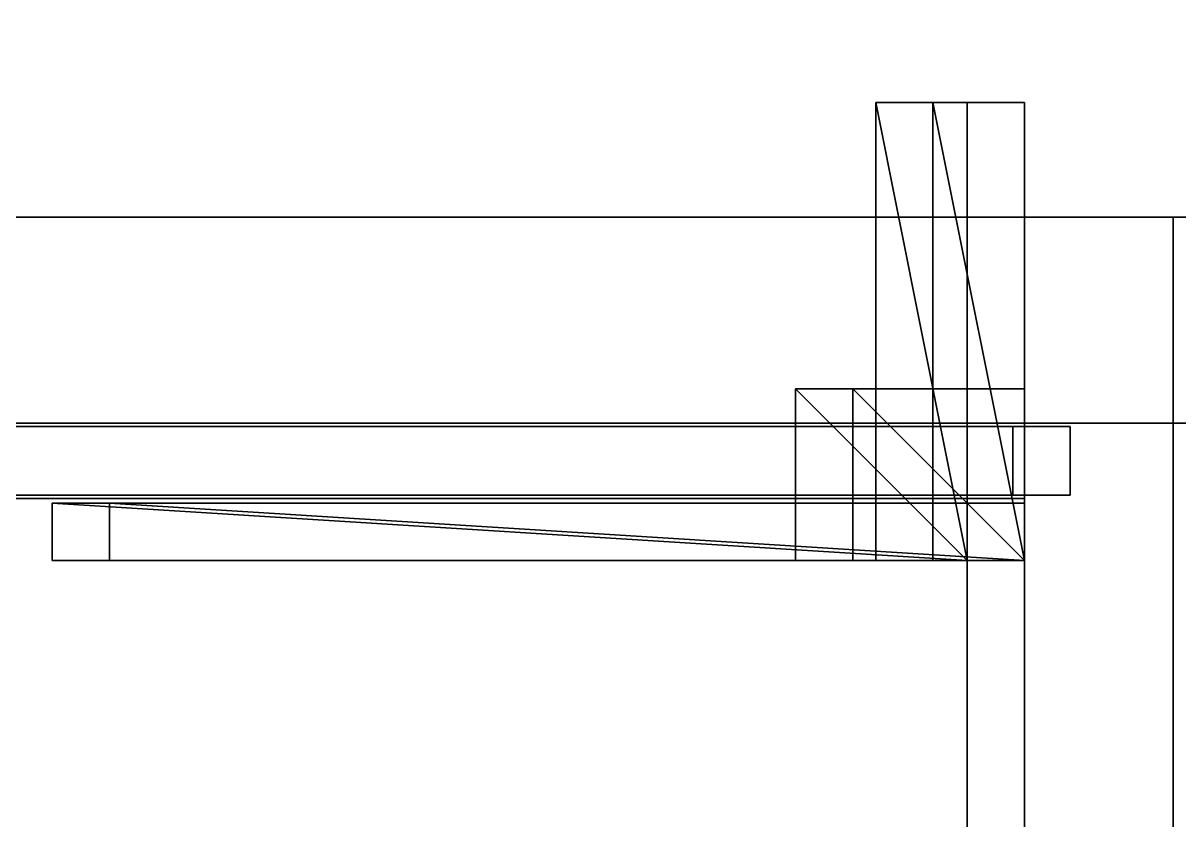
# Model space of a CAD drawing. Extents: x 0 to 5507, y -6518 to 0.
# Drawn here: x 4618.4 to 4719.5, y -1570.7 to -1501.1 of the extents above; entities that cross this region are included whole.
import ezdxf

# ---------------------------------------------------------------- set-up
doc = ezdxf.new("R2010")
doc.units = 0
for name, color, linetype in [('LAYER0', 7, 'CONTINUOUS'), ('LAYER363', 7, 'CONTINUOUS'), ('LAYER364', 7, 'CONTINUOUS'), ('LAYER366', 7, 'CONTINUOUS'), ('LAYER375', 2, 'CONTINUOUS'), ('LAYER376', 7, 'CONTINUOUS'), ('LAYER377', 253, 'CONTINUOUS'), ('LAYER378', 253, 'CONTINUOUS'), ('LAYER379', 253, 'CONTINUOUS'), ('LAYER380', 253, 'CONTINUOUS'), ('LAYER381', 253, 'CONTINUOUS'), ('LAYER382', 253, 'CONTINUOUS'), ('LAYER383', 7, 'CONTINUOUS'), ('LAYER423', 7, 'CONTINUOUS'), ('LAYER424', 7, 'CONTINUOUS'), ('LAYER453', 7, 'CONTINUOUS'), ('LAYER455', 7, 'CONTINUOUS'), ('LAYER464', 2, 'CONTINUOUS'), ('LAYER465', 7, 'CONTINUOUS'), ('LAYER466', 253, 'CONTINUOUS'), ('LAYER467', 253, 'CONTINUOUS'), ('LAYER468', 253, 'CONTINUOUS'), ('LAYER469', 253, 'CONTINUOUS'), ('LAYER470', 253, 'CONTINUOUS'), ('LAYER471', 253, 'CONTINUOUS'), ('LAYER472', 7, 'CONTINUOUS'), ('LAYER473', 7, 'CONTINUOUS'), ('LAYER484', 7, 'CONTINUOUS'), ('LAYER485', 7, 'CONTINUOUS'), ('LAYER518', 9, 'CONTINUOUS'), ('LAYER519', 9, 'CONTINUOUS'), ('LAYER520', 9, 'CONTINUOUS'), ('LAYER535', 7, 'CONTINUOUS')]:
    doc.layers.add(name, color=color, linetype=linetype)

msp = doc.modelspace()

# ---------------------------------------------------------------- linework, layer by layer
at = {"layer": 'LAYER0', "invisible_edges": 1}
for points in [[(5507, 0), (0, -6518), (0, 0), (5507, 0)], [(5507, -6518, 5), (0, 0, 5), (0, -6518, 5), (5507, -6518, 5)], [(0, 0, 5), (5507, -6518, 5), (5507, 0, 5), (0, 0, 5)], [(0, -6518), (5507, 0), (5507, -6518), (0, -6518)]]:
    msp.add_3dface(points, dxfattribs=at)
at = {"layer": 'LAYER363'}
for points, invisible_edges in [([(5507, -1368, 5), (3202, -1518, 5), (3202, -1368, 5), (5507, -1368, 5)], 1), ([(3202, -1518, 5), (5507, -1368, 5), (5357, -1518, 5), (3202, -1518, 5)], 3), ([(5357, -1518, 2340), (3202, -1368, 2340), (3202, -1518, 2340), (5357, -1518, 2340)], 1), ([(3202, -1368, 2340), (5357, -1518, 2340), (5507, -1368, 2340), (3202, -1368, 2340)], 3), ([(5357, -1518, 2340), (3202, -1518, 5), (5357, -1518, 5), (5357, -1518, 2340)], 1), ([(3202, -1518, 5), (5357, -1518, 2340), (3202, -1518, 2340), (3202, -1518, 5)], 1)]:
    msp.add_3dface(points, dxfattribs=dict(at, invisible_edges=invisible_edges))
at = {"layer": 'LAYER364', "invisible_edges": 1}
for points in [[(3927, -1542.6, 336.883), (4701, -2044, 336.883), (4701, -1542.6, 336.883), (3927, -1542.6, 336.883)], [(4701, -2044, 336.883), (3927, -1542.6, 336.883), (3927, -2044, 336.883), (4701, -2044, 336.883)], [(4701, -1542.6, 318.883), (3927, -1542.6, 336.883), (4701, -1542.6, 336.883), (4701, -1542.6, 318.883)], [(3927, -1542.6, 336.883), (4701, -1542.6, 318.883), (3927, -1542.6, 318.883), (3927, -1542.6, 336.883)], [(3927, -2044, 318.883), (4701, -1542.6, 318.883), (4701, -2044, 318.883), (3927, -2044, 318.883)], [(4701, -1542.6, 318.883), (3927, -2044, 318.883), (3927, -1542.6, 318.883), (4701, -1542.6, 318.883)], [(4701, -1542.6, 318.883), (4701, -2044, 336.883), (4701, -2044, 318.883), (4701, -1542.6, 318.883)], [(4701, -2044, 336.883), (4701, -1542.6, 318.883), (4701, -1542.6, 336.883), (4701, -2044, 336.883)]]:
    msp.add_3dface(points, dxfattribs=at)
at = {"layer": 'LAYER366', "invisible_edges": 1}
for points in [[(4701, -1518, 115), (4701, -2044, 895), (4701, -1518, 895), (4701, -1518, 115)], [(4701, -2044, 895), (4701, -1518, 115), (4701, -2044, 115), (4701, -2044, 895)], [(4701, -1518, 115), (4719, -2044, 115), (4701, -2044, 115), (4701, -1518, 115)], [(4719, -2044, 115), (4701, -1518, 115), (4719, -1518, 115), (4719, -2044, 115)], [(4719, -1518, 895), (4701, -2044, 895), (4719, -2044, 895), (4719, -1518, 895)], [(4701, -2044, 895), (4719, -1518, 895), (4701, -1518, 895), (4701, -2044, 895)], [(4719, -1518, 895), (4701, -1518, 115), (4701, -1518, 895), (4719, -1518, 895)], [(4701, -1518, 115), (4719, -1518, 895), (4719, -1518, 115), (4701, -1518, 115)], [(4719, -2044, 115), (4719, -1518, 895), (4719, -2044, 895), (4719, -2044, 115)], [(4719, -1518, 895), (4719, -2044, 115), (4719, -1518, 115), (4719, -1518, 895)]]:
    msp.add_3dface(points, dxfattribs=at)
at = {"layer": 'LAYER375'}
for points in [[(4621, -1548, 865.5), (4621, -1543, 842.5), (4621, -1548, 842.5), (4621, -1548, 865.5)], [(4621, -1543, 865.5), (4621, -1543, 842.5), (4621, -1548, 865.5), (4621, -1543, 865.5)], [(4701, -1548, 865.5), (4621, -1543, 865.5), (4621, -1548, 865.5), (4701, -1548, 865.5)], [(4701, -1543, 865.5), (4621, -1543, 865.5), (4701, -1548, 865.5), (4701, -1543, 865.5)], [(4621, -1543, 842.5), (4701, -1548, 842.5), (4621, -1548, 842.5), (4621, -1543, 842.5)], [(4701, -1543, 842.5), (4701, -1548, 842.5), (4621, -1543, 842.5), (4701, -1543, 842.5)], [(4621, -1543, 865.5), (4701, -1543, 842.5), (4621, -1543, 842.5), (4621, -1543, 865.5)], [(4701, -1543, 865.5), (4701, -1543, 842.5), (4621, -1543, 865.5), (4701, -1543, 865.5)], [(4701, -1548, 842.5), (4701, -1543, 865.5), (4701, -1548, 865.5), (4701, -1548, 842.5)], [(4701, -1543, 842.5), (4701, -1543, 865.5), (4701, -1548, 842.5), (4701, -1543, 842.5)], [(4621, -1548, 842.5), (4701, -1548, 865.5), (4621, -1548, 865.5), (4621, -1548, 842.5)], [(4701, -1548, 842.5), (4701, -1548, 865.5), (4621, -1548, 842.5), (4701, -1548, 842.5)]]:
    msp.add_3dface(points, dxfattribs=at)
at = {"layer": 'LAYER376', "invisible_edges": 1}
for points in [[(4701, -1548, 865.5), (4621, -1543, 865.5), (4621, -1548, 865.5), (4701, -1548, 865.5)], [(4621, -1543, 865.5), (4701, -1548, 865.5), (4701, -1543, 865.5), (4621, -1543, 865.5)], [(4621, -1543, 865.5), (4621, -1548, 842.5), (4621, -1548, 865.5), (4621, -1543, 865.5)], [(4621, -1548, 842.5), (4621, -1543, 865.5), (4621, -1543, 842.5), (4621, -1548, 842.5)], [(4701, -1543, 842.5), (4621, -1548, 842.5), (4621, -1543, 842.5), (4701, -1543, 842.5)], [(4621, -1548, 842.5), (4701, -1543, 842.5), (4701, -1548, 842.5), (4621, -1548, 842.5)], [(4621, -1543, 865.5), (4701, -1543, 842.5), (4621, -1543, 842.5), (4621, -1543, 865.5)], [(4701, -1543, 842.5), (4621, -1543, 865.5), (4701, -1543, 865.5), (4701, -1543, 842.5)], [(4701, -1543, 842.5), (4701, -1548, 865.5), (4701, -1548, 842.5), (4701, -1543, 842.5)], [(4701, -1548, 865.5), (4701, -1543, 842.5), (4701, -1543, 865.5), (4701, -1548, 865.5)], [(4701, -1548, 865.5), (4621, -1548, 842.5), (4701, -1548, 842.5), (4701, -1548, 865.5)], [(4621, -1548, 842.5), (4701, -1548, 865.5), (4621, -1548, 865.5), (4621, -1548, 842.5)]]:
    msp.add_3dface(points, dxfattribs=at)
at = {"layer": 'LAYER377'}
for points in [[(4686, -1548, 865.5), (4686, -1533, 850.5), (4686, -1548, 850.5), (4686, -1548, 865.5)], [(4686, -1533, 865.5), (4686, -1533, 850.5), (4686, -1548, 865.5), (4686, -1533, 865.5)], [(4701, -1548, 865.5), (4686, -1533, 865.5), (4686, -1548, 865.5), (4701, -1548, 865.5)], [(4701, -1533, 865.5), (4686, -1533, 865.5), (4701, -1548, 865.5), (4701, -1533, 865.5)], [(4686, -1533, 850.5), (4701, -1548, 850.5), (4686, -1548, 850.5), (4686, -1533, 850.5)], [(4701, -1533, 850.5), (4701, -1548, 850.5), (4686, -1533, 850.5), (4701, -1533, 850.5)], [(4686, -1533, 865.5), (4701, -1533, 850.5), (4686, -1533, 850.5), (4686, -1533, 865.5)], [(4701, -1533, 865.5), (4701, -1533, 850.5), (4686, -1533, 865.5), (4701, -1533, 865.5)], [(4701, -1548, 850.5), (4701, -1533, 865.5), (4701, -1548, 865.5), (4701, -1548, 850.5)], [(4701, -1533, 850.5), (4701, -1533, 865.5), (4701, -1548, 850.5), (4701, -1533, 850.5)], [(4686, -1548, 850.5), (4701, -1548, 865.5), (4686, -1548, 865.5), (4686, -1548, 850.5)], [(4701, -1548, 850.5), (4701, -1548, 865.5), (4686, -1548, 850.5), (4701, -1548, 850.5)]]:
    msp.add_3dface(points, dxfattribs=at)
at = {"layer": 'LAYER378'}
for points in [[(4686, -1548, 865.5), (4686, -1533, 850.5), (4686, -1548, 850.5), (4686, -1548, 865.5)], [(4686, -1533, 865.5), (4686, -1533, 850.5), (4686, -1548, 865.5), (4686, -1533, 865.5)], [(4701, -1548, 865.5), (4686, -1533, 865.5), (4686, -1548, 865.5), (4701, -1548, 865.5)], [(4701, -1533, 865.5), (4686, -1533, 865.5), (4701, -1548, 865.5), (4701, -1533, 865.5)], [(4686, -1533, 850.5), (4701, -1548, 850.5), (4686, -1548, 850.5), (4686, -1533, 850.5)], [(4701, -1533, 850.5), (4701, -1548, 850.5), (4686, -1533, 850.5), (4701, -1533, 850.5)], [(4686, -1533, 865.5), (4701, -1533, 850.5), (4686, -1533, 850.5), (4686, -1533, 865.5)], [(4701, -1533, 865.5), (4701, -1533, 850.5), (4686, -1533, 865.5), (4701, -1533, 865.5)], [(4701, -1548, 850.5), (4701, -1533, 865.5), (4701, -1548, 865.5), (4701, -1548, 850.5)], [(4701, -1533, 850.5), (4701, -1533, 865.5), (4701, -1548, 850.5), (4701, -1533, 850.5)], [(4686, -1548, 850.5), (4701, -1548, 865.5), (4686, -1548, 865.5), (4686, -1548, 850.5)], [(4701, -1548, 850.5), (4701, -1548, 865.5), (4686, -1548, 850.5), (4701, -1548, 850.5)]]:
    msp.add_3dface(points, dxfattribs=at)
at = {"layer": 'LAYER379'}
for points in [[(4686, -1548, 865.5), (4686, -1533, 850.5), (4686, -1548, 850.5), (4686, -1548, 865.5)], [(4686, -1533, 865.5), (4686, -1533, 850.5), (4686, -1548, 865.5), (4686, -1533, 865.5)], [(4701, -1548, 865.5), (4686, -1533, 865.5), (4686, -1548, 865.5), (4701, -1548, 865.5)], [(4701, -1533, 865.5), (4686, -1533, 865.5), (4701, -1548, 865.5), (4701, -1533, 865.5)], [(4686, -1533, 850.5), (4701, -1548, 850.5), (4686, -1548, 850.5), (4686, -1533, 850.5)], [(4701, -1533, 850.5), (4701, -1548, 850.5), (4686, -1533, 850.5), (4701, -1533, 850.5)], [(4686, -1533, 865.5), (4701, -1533, 850.5), (4686, -1533, 850.5), (4686, -1533, 865.5)], [(4701, -1533, 865.5), (4701, -1533, 850.5), (4686, -1533, 865.5), (4701, -1533, 865.5)], [(4701, -1548, 850.5), (4701, -1533, 865.5), (4701, -1548, 865.5), (4701, -1548, 850.5)], [(4701, -1533, 850.5), (4701, -1533, 865.5), (4701, -1548, 850.5), (4701, -1533, 850.5)], [(4686, -1548, 850.5), (4701, -1548, 865.5), (4686, -1548, 865.5), (4686, -1548, 850.5)], [(4701, -1548, 850.5), (4701, -1548, 865.5), (4686, -1548, 850.5), (4701, -1548, 850.5)]]:
    msp.add_3dface(points, dxfattribs=at)
at = {"layer": 'LAYER380'}
for points in [[(4686, -1548, 865.5), (4686, -1533, 850.5), (4686, -1548, 850.5), (4686, -1548, 865.5)], [(4686, -1533, 865.5), (4686, -1533, 850.5), (4686, -1548, 865.5), (4686, -1533, 865.5)], [(4701, -1548, 865.5), (4686, -1533, 865.5), (4686, -1548, 865.5), (4701, -1548, 865.5)], [(4701, -1533, 865.5), (4686, -1533, 865.5), (4701, -1548, 865.5), (4701, -1533, 865.5)], [(4686, -1533, 850.5), (4701, -1548, 850.5), (4686, -1548, 850.5), (4686, -1533, 850.5)], [(4701, -1533, 850.5), (4701, -1548, 850.5), (4686, -1533, 850.5), (4701, -1533, 850.5)], [(4686, -1533, 865.5), (4701, -1533, 850.5), (4686, -1533, 850.5), (4686, -1533, 865.5)], [(4701, -1533, 865.5), (4701, -1533, 850.5), (4686, -1533, 865.5), (4701, -1533, 865.5)], [(4701, -1548, 850.5), (4701, -1533, 865.5), (4701, -1548, 865.5), (4701, -1548, 850.5)], [(4701, -1533, 850.5), (4701, -1533, 865.5), (4701, -1548, 850.5), (4701, -1533, 850.5)], [(4686, -1548, 850.5), (4701, -1548, 865.5), (4686, -1548, 865.5), (4686, -1548, 850.5)], [(4701, -1548, 850.5), (4701, -1548, 865.5), (4686, -1548, 850.5), (4701, -1548, 850.5)]]:
    msp.add_3dface(points, dxfattribs=at)
at = {"layer": 'LAYER381'}
for points in [[(4693, -1548, 865.5), (4693, -1508, 857.5), (4693, -1548, 857.5), (4693, -1548, 865.5)], [(4693, -1508, 865.5), (4693, -1508, 857.5), (4693, -1548, 865.5), (4693, -1508, 865.5)], [(4701, -1548, 865.5), (4693, -1508, 865.5), (4693, -1548, 865.5), (4701, -1548, 865.5)], [(4701, -1508, 865.5), (4693, -1508, 865.5), (4701, -1548, 865.5), (4701, -1508, 865.5)], [(4693, -1508, 857.5), (4701, -1548, 857.5), (4693, -1548, 857.5), (4693, -1508, 857.5)], [(4701, -1508, 857.5), (4701, -1548, 857.5), (4693, -1508, 857.5), (4701, -1508, 857.5)], [(4693, -1508, 865.5), (4701, -1508, 857.5), (4693, -1508, 857.5), (4693, -1508, 865.5)], [(4701, -1508, 865.5), (4701, -1508, 857.5), (4693, -1508, 865.5), (4701, -1508, 865.5)], [(4701, -1548, 857.5), (4701, -1508, 865.5), (4701, -1548, 865.5), (4701, -1548, 857.5)], [(4701, -1508, 857.5), (4701, -1508, 865.5), (4701, -1548, 857.5), (4701, -1508, 857.5)], [(4693, -1548, 857.5), (4701, -1548, 865.5), (4693, -1548, 865.5), (4693, -1548, 857.5)], [(4701, -1548, 857.5), (4701, -1548, 865.5), (4693, -1548, 857.5), (4701, -1548, 857.5)]]:
    msp.add_3dface(points, dxfattribs=at)
at = {"layer": 'LAYER382'}
for points in [[(4621, -1548, 865.5), (4621, -1543, 849.5), (4621, -1548, 849.5), (4621, -1548, 865.5)], [(4621, -1543, 865.5), (4621, -1543, 849.5), (4621, -1548, 865.5), (4621, -1543, 865.5)], [(4701, -1548, 865.5), (4621, -1543, 865.5), (4621, -1548, 865.5), (4701, -1548, 865.5)], [(4701, -1543, 865.5), (4621, -1543, 865.5), (4701, -1548, 865.5), (4701, -1543, 865.5)], [(4621, -1543, 849.5), (4701, -1548, 849.5), (4621, -1548, 849.5), (4621, -1543, 849.5)], [(4701, -1543, 849.5), (4701, -1548, 849.5), (4621, -1543, 849.5), (4701, -1543, 849.5)], [(4621, -1543, 865.5), (4701, -1543, 849.5), (4621, -1543, 849.5), (4621, -1543, 865.5)], [(4701, -1543, 865.5), (4701, -1543, 849.5), (4621, -1543, 865.5), (4701, -1543, 865.5)], [(4701, -1548, 849.5), (4701, -1543, 865.5), (4701, -1548, 865.5), (4701, -1548, 849.5)], [(4701, -1543, 849.5), (4701, -1543, 865.5), (4701, -1548, 849.5), (4701, -1543, 849.5)], [(4621, -1548, 849.5), (4701, -1548, 865.5), (4621, -1548, 865.5), (4621, -1548, 849.5)], [(4701, -1548, 849.5), (4701, -1548, 865.5), (4621, -1548, 849.5), (4701, -1548, 849.5)]]:
    msp.add_3dface(points, dxfattribs=at)
at = {"layer": 'LAYER383', "invisible_edges": 1}
for points in [[(4701, -1518, 116), (3927, -2044, 116), (3927, -1518, 116), (4701, -1518, 116)], [(3927, -2044, 116), (4701, -1518, 116), (4701, -2044, 116), (3927, -2044, 116)], [(3927, -1518, 134), (4701, -1518, 116), (3927, -1518, 116), (3927, -1518, 134)], [(4701, -1518, 116), (3927, -1518, 134), (4701, -1518, 134), (4701, -1518, 116)], [(4701, -2044, 134), (3927, -1518, 134), (3927, -2044, 134), (4701, -2044, 134)], [(3927, -1518, 134), (4701, -2044, 134), (4701, -1518, 134), (3927, -1518, 134)], [(4701, -1518, 116), (4701, -2044, 134), (4701, -2044, 116), (4701, -1518, 116)], [(4701, -2044, 134), (4701, -1518, 116), (4701, -1518, 134), (4701, -2044, 134)]]:
    msp.add_3dface(points, dxfattribs=at)
at = {"layer": 'LAYER423', "invisible_edges": 1}
for points in [[(4705, -1536.3, 894.5), (3923, -1542.3, 894.5), (4705, -1542.3, 894.5), (4705, -1536.3, 894.5)], [(3923, -1542.3, 894.5), (4705, -1536.3, 894.5), (3923, -1536.3, 894.5), (3923, -1542.3, 894.5)], [(3923, -1536.3, 130), (4705, -1542.3, 130), (3923, -1542.3, 130), (3923, -1536.3, 130)], [(4705, -1542.3, 130), (3923, -1536.3, 130), (4705, -1536.3, 130), (4705, -1542.3, 130)], [(4705, -1536.3, 894.5), (3923, -1536.3, 130), (3923, -1536.3, 894.5), (4705, -1536.3, 894.5)], [(3923, -1536.3, 130), (4705, -1536.3, 894.5), (4705, -1536.3, 130), (3923, -1536.3, 130)], [(4705, -1542.3, 130), (4705, -1536.3, 894.5), (4705, -1542.3, 894.5), (4705, -1542.3, 130)], [(4705, -1536.3, 894.5), (4705, -1542.3, 130), (4705, -1536.3, 130), (4705, -1536.3, 894.5)], [(4705, -1542.3, 130), (3923, -1542.3, 894.5), (3923, -1542.3, 130), (4705, -1542.3, 130)], [(3923, -1542.3, 894.5), (4705, -1542.3, 130), (4705, -1542.3, 894.5), (3923, -1542.3, 894.5)]]:
    msp.add_3dface(points, dxfattribs=at)
at = {"layer": 'LAYER424', "invisible_edges": 1}
for points in [[(4701, -1518, 895), (3927, -1518, 775), (3927, -1518, 895), (4701, -1518, 895)], [(3927, -1518, 775), (4701, -1518, 895), (4701, -1518, 775), (3927, -1518, 775)], [(4701, -1536, 775), (3927, -1518, 775), (4701, -1518, 775), (4701, -1536, 775)], [(3927, -1518, 775), (4701, -1536, 775), (3927, -1536, 775), (3927, -1518, 775)], [(3927, -1536, 895), (4701, -1518, 895), (3927, -1518, 895), (3927, -1536, 895)], [(4701, -1518, 895), (3927, -1536, 895), (4701, -1536, 895), (4701, -1518, 895)], [(4701, -1518, 895), (4701, -1536, 775), (4701, -1518, 775), (4701, -1518, 895)], [(4701, -1536, 775), (4701, -1518, 895), (4701, -1536, 895), (4701, -1536, 775)], [(4701, -1536, 775), (3927, -1536, 895), (3927, -1536, 775), (4701, -1536, 775)], [(3927, -1536, 895), (4701, -1536, 775), (4701, -1536, 895), (3927, -1536, 895)]]:
    msp.add_3dface(points, dxfattribs=at)
at = {"layer": 'LAYER453', "invisible_edges": 1}
for points in [[(3927, -1542.6, 2006.5), (4706, -2054, 2006.5), (4706, -1542.6, 2006.5), (3927, -1542.6, 2006.5)], [(4706, -2054, 2006.5), (3927, -1542.6, 2006.5), (3927, -2054, 2006.5), (4706, -2054, 2006.5)], [(4706, -1542.6, 1988.5), (3927, -1542.6, 2006.5), (4706, -1542.6, 2006.5), (4706, -1542.6, 1988.5)], [(3927, -1542.6, 2006.5), (4706, -1542.6, 1988.5), (3927, -1542.6, 1988.5), (3927, -1542.6, 2006.5)], [(3927, -2054, 1988.5), (4706, -1542.6, 1988.5), (4706, -2054, 1988.5), (3927, -2054, 1988.5)], [(4706, -1542.6, 1988.5), (3927, -2054, 1988.5), (3927, -1542.6, 1988.5), (4706, -1542.6, 1988.5)], [(4706, -1542.6, 1988.5), (4706, -2054, 2006.5), (4706, -2054, 1988.5), (4706, -1542.6, 1988.5)], [(4706, -2054, 2006.5), (4706, -1542.6, 1988.5), (4706, -1542.6, 2006.5), (4706, -2054, 2006.5)]]:
    msp.add_3dface(points, dxfattribs=at)
at = {"layer": 'LAYER455', "invisible_edges": 1}
for points in [[(4706, -1518, 1705), (4706, -2054, 2290), (4706, -1518, 2290), (4706, -1518, 1705)], [(4706, -2054, 2290), (4706, -1518, 1705), (4706, -2054, 1705), (4706, -2054, 2290)], [(4706, -1518, 1705), (4724, -2054, 1705), (4706, -2054, 1705), (4706, -1518, 1705)], [(4724, -2054, 1705), (4706, -1518, 1705), (4724, -1518, 1705), (4724, -2054, 1705)], [(4724, -1518, 2290), (4706, -2054, 2290), (4724, -2054, 2290), (4724, -1518, 2290)], [(4706, -2054, 2290), (4724, -1518, 2290), (4706, -1518, 2290), (4706, -2054, 2290)], [(4724, -1518, 2290), (4706, -1518, 1705), (4706, -1518, 2290), (4724, -1518, 2290)], [(4706, -1518, 1705), (4724, -1518, 2290), (4724, -1518, 1705), (4706, -1518, 1705)]]:
    msp.add_3dface(points, dxfattribs=at)
at = {"layer": 'LAYER464'}
for points in [[(4626, -1548, 2259.5), (4626, -1543, 2236.5), (4626, -1548, 2236.5), (4626, -1548, 2259.5)], [(4626, -1543, 2259.5), (4626, -1543, 2236.5), (4626, -1548, 2259.5), (4626, -1543, 2259.5)], [(4706, -1548, 2259.5), (4626, -1543, 2259.5), (4626, -1548, 2259.5), (4706, -1548, 2259.5)], [(4706, -1543, 2259.5), (4626, -1543, 2259.5), (4706, -1548, 2259.5), (4706, -1543, 2259.5)], [(4626, -1543, 2236.5), (4706, -1548, 2236.5), (4626, -1548, 2236.5), (4626, -1543, 2236.5)], [(4706, -1543, 2236.5), (4706, -1548, 2236.5), (4626, -1543, 2236.5), (4706, -1543, 2236.5)], [(4626, -1543, 2259.5), (4706, -1543, 2236.5), (4626, -1543, 2236.5), (4626, -1543, 2259.5)], [(4706, -1543, 2259.5), (4706, -1543, 2236.5), (4626, -1543, 2259.5), (4706, -1543, 2259.5)], [(4706, -1548, 2236.5), (4706, -1543, 2259.5), (4706, -1548, 2259.5), (4706, -1548, 2236.5)], [(4706, -1543, 2236.5), (4706, -1543, 2259.5), (4706, -1548, 2236.5), (4706, -1543, 2236.5)], [(4626, -1548, 2236.5), (4706, -1548, 2259.5), (4626, -1548, 2259.5), (4626, -1548, 2236.5)], [(4706, -1548, 2236.5), (4706, -1548, 2259.5), (4626, -1548, 2236.5), (4706, -1548, 2236.5)]]:
    msp.add_3dface(points, dxfattribs=at)
at = {"layer": 'LAYER465', "invisible_edges": 1}
for points in [[(4706, -1548, 2259.5), (4626, -1543, 2259.5), (4626, -1548, 2259.5), (4706, -1548, 2259.5)], [(4626, -1543, 2259.5), (4706, -1548, 2259.5), (4706, -1543, 2259.5), (4626, -1543, 2259.5)], [(4626, -1543, 2259.5), (4626, -1548, 2236.5), (4626, -1548, 2259.5), (4626, -1543, 2259.5)], [(4626, -1548, 2236.5), (4626, -1543, 2259.5), (4626, -1543, 2236.5), (4626, -1548, 2236.5)], [(4706, -1543, 2236.5), (4626, -1548, 2236.5), (4626, -1543, 2236.5), (4706, -1543, 2236.5)], [(4626, -1548, 2236.5), (4706, -1543, 2236.5), (4706, -1548, 2236.5), (4626, -1548, 2236.5)], [(4626, -1543, 2259.5), (4706, -1543, 2236.5), (4626, -1543, 2236.5), (4626, -1543, 2259.5)], [(4706, -1543, 2236.5), (4626, -1543, 2259.5), (4706, -1543, 2259.5), (4706, -1543, 2236.5)], [(4706, -1543, 2236.5), (4706, -1548, 2259.5), (4706, -1548, 2236.5), (4706, -1543, 2236.5)], [(4706, -1548, 2259.5), (4706, -1543, 2236.5), (4706, -1543, 2259.5), (4706, -1548, 2259.5)], [(4706, -1548, 2259.5), (4626, -1548, 2236.5), (4706, -1548, 2236.5), (4706, -1548, 2259.5)], [(4626, -1548, 2236.5), (4706, -1548, 2259.5), (4626, -1548, 2259.5), (4626, -1548, 2236.5)]]:
    msp.add_3dface(points, dxfattribs=at)
at = {"layer": 'LAYER466'}
for points in [[(4691, -1548, 2259.5), (4691, -1533, 2244.5), (4691, -1548, 2244.5), (4691, -1548, 2259.5)], [(4691, -1533, 2259.5), (4691, -1533, 2244.5), (4691, -1548, 2259.5), (4691, -1533, 2259.5)], [(4706, -1548, 2259.5), (4691, -1533, 2259.5), (4691, -1548, 2259.5), (4706, -1548, 2259.5)], [(4706, -1533, 2259.5), (4691, -1533, 2259.5), (4706, -1548, 2259.5), (4706, -1533, 2259.5)], [(4691, -1533, 2244.5), (4706, -1548, 2244.5), (4691, -1548, 2244.5), (4691, -1533, 2244.5)], [(4706, -1533, 2244.5), (4706, -1548, 2244.5), (4691, -1533, 2244.5), (4706, -1533, 2244.5)], [(4691, -1533, 2259.5), (4706, -1533, 2244.5), (4691, -1533, 2244.5), (4691, -1533, 2259.5)], [(4706, -1533, 2259.5), (4706, -1533, 2244.5), (4691, -1533, 2259.5), (4706, -1533, 2259.5)], [(4706, -1548, 2244.5), (4706, -1533, 2259.5), (4706, -1548, 2259.5), (4706, -1548, 2244.5)], [(4706, -1533, 2244.5), (4706, -1533, 2259.5), (4706, -1548, 2244.5), (4706, -1533, 2244.5)], [(4691, -1548, 2244.5), (4706, -1548, 2259.5), (4691, -1548, 2259.5), (4691, -1548, 2244.5)], [(4706, -1548, 2244.5), (4706, -1548, 2259.5), (4691, -1548, 2244.5), (4706, -1548, 2244.5)]]:
    msp.add_3dface(points, dxfattribs=at)
at = {"layer": 'LAYER467'}
for points in [[(4691, -1548, 2259.5), (4691, -1533, 2244.5), (4691, -1548, 2244.5), (4691, -1548, 2259.5)], [(4691, -1533, 2259.5), (4691, -1533, 2244.5), (4691, -1548, 2259.5), (4691, -1533, 2259.5)], [(4706, -1548, 2259.5), (4691, -1533, 2259.5), (4691, -1548, 2259.5), (4706, -1548, 2259.5)], [(4706, -1533, 2259.5), (4691, -1533, 2259.5), (4706, -1548, 2259.5), (4706, -1533, 2259.5)], [(4691, -1533, 2244.5), (4706, -1548, 2244.5), (4691, -1548, 2244.5), (4691, -1533, 2244.5)], [(4706, -1533, 2244.5), (4706, -1548, 2244.5), (4691, -1533, 2244.5), (4706, -1533, 2244.5)], [(4691, -1533, 2259.5), (4706, -1533, 2244.5), (4691, -1533, 2244.5), (4691, -1533, 2259.5)], [(4706, -1533, 2259.5), (4706, -1533, 2244.5), (4691, -1533, 2259.5), (4706, -1533, 2259.5)], [(4706, -1548, 2244.5), (4706, -1533, 2259.5), (4706, -1548, 2259.5), (4706, -1548, 2244.5)], [(4706, -1533, 2244.5), (4706, -1533, 2259.5), (4706, -1548, 2244.5), (4706, -1533, 2244.5)], [(4691, -1548, 2244.5), (4706, -1548, 2259.5), (4691, -1548, 2259.5), (4691, -1548, 2244.5)], [(4706, -1548, 2244.5), (4706, -1548, 2259.5), (4691, -1548, 2244.5), (4706, -1548, 2244.5)]]:
    msp.add_3dface(points, dxfattribs=at)
at = {"layer": 'LAYER468'}
for points in [[(4691, -1548, 2259.5), (4691, -1533, 2244.5), (4691, -1548, 2244.5), (4691, -1548, 2259.5)], [(4691, -1533, 2259.5), (4691, -1533, 2244.5), (4691, -1548, 2259.5), (4691, -1533, 2259.5)], [(4706, -1548, 2259.5), (4691, -1533, 2259.5), (4691, -1548, 2259.5), (4706, -1548, 2259.5)], [(4706, -1533, 2259.5), (4691, -1533, 2259.5), (4706, -1548, 2259.5), (4706, -1533, 2259.5)], [(4691, -1533, 2244.5), (4706, -1548, 2244.5), (4691, -1548, 2244.5), (4691, -1533, 2244.5)], [(4706, -1533, 2244.5), (4706, -1548, 2244.5), (4691, -1533, 2244.5), (4706, -1533, 2244.5)], [(4691, -1533, 2259.5), (4706, -1533, 2244.5), (4691, -1533, 2244.5), (4691, -1533, 2259.5)], [(4706, -1533, 2259.5), (4706, -1533, 2244.5), (4691, -1533, 2259.5), (4706, -1533, 2259.5)], [(4706, -1548, 2244.5), (4706, -1533, 2259.5), (4706, -1548, 2259.5), (4706, -1548, 2244.5)], [(4706, -1533, 2244.5), (4706, -1533, 2259.5), (4706, -1548, 2244.5), (4706, -1533, 2244.5)], [(4691, -1548, 2244.5), (4706, -1548, 2259.5), (4691, -1548, 2259.5), (4691, -1548, 2244.5)], [(4706, -1548, 2244.5), (4706, -1548, 2259.5), (4691, -1548, 2244.5), (4706, -1548, 2244.5)]]:
    msp.add_3dface(points, dxfattribs=at)
at = {"layer": 'LAYER469'}
for points in [[(4691, -1548, 2259.5), (4691, -1533, 2244.5), (4691, -1548, 2244.5), (4691, -1548, 2259.5)], [(4691, -1533, 2259.5), (4691, -1533, 2244.5), (4691, -1548, 2259.5), (4691, -1533, 2259.5)], [(4706, -1548, 2259.5), (4691, -1533, 2259.5), (4691, -1548, 2259.5), (4706, -1548, 2259.5)], [(4706, -1533, 2259.5), (4691, -1533, 2259.5), (4706, -1548, 2259.5), (4706, -1533, 2259.5)], [(4691, -1533, 2244.5), (4706, -1548, 2244.5), (4691, -1548, 2244.5), (4691, -1533, 2244.5)], [(4706, -1533, 2244.5), (4706, -1548, 2244.5), (4691, -1533, 2244.5), (4706, -1533, 2244.5)], [(4691, -1533, 2259.5), (4706, -1533, 2244.5), (4691, -1533, 2244.5), (4691, -1533, 2259.5)], [(4706, -1533, 2259.5), (4706, -1533, 2244.5), (4691, -1533, 2259.5), (4706, -1533, 2259.5)], [(4706, -1548, 2244.5), (4706, -1533, 2259.5), (4706, -1548, 2259.5), (4706, -1548, 2244.5)], [(4706, -1533, 2244.5), (4706, -1533, 2259.5), (4706, -1548, 2244.5), (4706, -1533, 2244.5)], [(4691, -1548, 2244.5), (4706, -1548, 2259.5), (4691, -1548, 2259.5), (4691, -1548, 2244.5)], [(4706, -1548, 2244.5), (4706, -1548, 2259.5), (4691, -1548, 2244.5), (4706, -1548, 2244.5)]]:
    msp.add_3dface(points, dxfattribs=at)
at = {"layer": 'LAYER470'}
for points in [[(4698, -1548, 2259.5), (4698, -1508, 2251.5), (4698, -1548, 2251.5), (4698, -1548, 2259.5)], [(4698, -1508, 2259.5), (4698, -1508, 2251.5), (4698, -1548, 2259.5), (4698, -1508, 2259.5)], [(4706, -1548, 2259.5), (4698, -1508, 2259.5), (4698, -1548, 2259.5), (4706, -1548, 2259.5)], [(4706, -1508, 2259.5), (4698, -1508, 2259.5), (4706, -1548, 2259.5), (4706, -1508, 2259.5)], [(4698, -1508, 2251.5), (4706, -1548, 2251.5), (4698, -1548, 2251.5), (4698, -1508, 2251.5)], [(4706, -1508, 2251.5), (4706, -1548, 2251.5), (4698, -1508, 2251.5), (4706, -1508, 2251.5)], [(4698, -1508, 2259.5), (4706, -1508, 2251.5), (4698, -1508, 2251.5), (4698, -1508, 2259.5)], [(4706, -1508, 2259.5), (4706, -1508, 2251.5), (4698, -1508, 2259.5), (4706, -1508, 2259.5)], [(4706, -1548, 2251.5), (4706, -1508, 2259.5), (4706, -1548, 2259.5), (4706, -1548, 2251.5)], [(4706, -1508, 2251.5), (4706, -1508, 2259.5), (4706, -1548, 2251.5), (4706, -1508, 2251.5)], [(4698, -1548, 2251.5), (4706, -1548, 2259.5), (4698, -1548, 2259.5), (4698, -1548, 2251.5)], [(4706, -1548, 2251.5), (4706, -1548, 2259.5), (4698, -1548, 2251.5), (4706, -1548, 2251.5)]]:
    msp.add_3dface(points, dxfattribs=at)
at = {"layer": 'LAYER471'}
for points in [[(4626, -1548, 2259.5), (4626, -1543, 2243.5), (4626, -1548, 2243.5), (4626, -1548, 2259.5)], [(4626, -1543, 2259.5), (4626, -1543, 2243.5), (4626, -1548, 2259.5), (4626, -1543, 2259.5)], [(4706, -1548, 2259.5), (4626, -1543, 2259.5), (4626, -1548, 2259.5), (4706, -1548, 2259.5)], [(4706, -1543, 2259.5), (4626, -1543, 2259.5), (4706, -1548, 2259.5), (4706, -1543, 2259.5)], [(4626, -1543, 2243.5), (4706, -1548, 2243.5), (4626, -1548, 2243.5), (4626, -1543, 2243.5)], [(4706, -1543, 2243.5), (4706, -1548, 2243.5), (4626, -1543, 2243.5), (4706, -1543, 2243.5)], [(4626, -1543, 2259.5), (4706, -1543, 2243.5), (4626, -1543, 2243.5), (4626, -1543, 2259.5)], [(4706, -1543, 2259.5), (4706, -1543, 2243.5), (4626, -1543, 2259.5), (4706, -1543, 2259.5)], [(4706, -1548, 2243.5), (4706, -1543, 2259.5), (4706, -1548, 2259.5), (4706, -1548, 2243.5)], [(4706, -1543, 2243.5), (4706, -1543, 2259.5), (4706, -1548, 2243.5), (4706, -1543, 2243.5)], [(4626, -1548, 2243.5), (4706, -1548, 2259.5), (4626, -1548, 2259.5), (4626, -1548, 2243.5)], [(4706, -1548, 2243.5), (4706, -1548, 2259.5), (4626, -1548, 2243.5), (4706, -1548, 2243.5)]]:
    msp.add_3dface(points, dxfattribs=at)
at = {"layer": 'LAYER472', "invisible_edges": 1}
for points in [[(4706, -1518, 1706), (3927, -2054, 1706), (3927, -1518, 1706), (4706, -1518, 1706)], [(3927, -2054, 1706), (4706, -1518, 1706), (4706, -2054, 1706), (3927, -2054, 1706)], [(3927, -1518, 1724), (4706, -1518, 1706), (3927, -1518, 1706), (3927, -1518, 1724)], [(4706, -1518, 1706), (3927, -1518, 1724), (4706, -1518, 1724), (4706, -1518, 1706)], [(4706, -2054, 1724), (3927, -1518, 1724), (3927, -2054, 1724), (4706, -2054, 1724)], [(3927, -1518, 1724), (4706, -2054, 1724), (4706, -1518, 1724), (3927, -1518, 1724)], [(4706, -1518, 1706), (4706, -2054, 1724), (4706, -2054, 1706), (4706, -1518, 1706)], [(4706, -2054, 1724), (4706, -1518, 1706), (4706, -1518, 1724), (4706, -2054, 1724)]]:
    msp.add_3dface(points, dxfattribs=at)
at = {"layer": 'LAYER473', "invisible_edges": 1}
for points in [[(3927, -1518, 2289), (4706, -2054, 2289), (4706, -1518, 2289), (3927, -1518, 2289)], [(4706, -2054, 2289), (3927, -1518, 2289), (3927, -2054, 2289), (4706, -2054, 2289)], [(4706, -1518, 2271), (3927, -1518, 2289), (4706, -1518, 2289), (4706, -1518, 2271)], [(3927, -1518, 2289), (4706, -1518, 2271), (3927, -1518, 2271), (3927, -1518, 2289)], [(3927, -2054, 2271), (4706, -1518, 2271), (4706, -2054, 2271), (3927, -2054, 2271)], [(4706, -1518, 2271), (3927, -2054, 2271), (3927, -1518, 2271), (4706, -1518, 2271)], [(4706, -1518, 2271), (4706, -2054, 2289), (4706, -2054, 2271), (4706, -1518, 2271)], [(4706, -2054, 2289), (4706, -1518, 2271), (4706, -1518, 2289), (4706, -2054, 2289)]]:
    msp.add_3dface(points, dxfattribs=at)
at = {"layer": 'LAYER484', "invisible_edges": 1}
for points in [[(3923, -1536.3, 1720), (4710, -1542.3, 1720), (3923, -1542.3, 1720), (3923, -1536.3, 1720)], [(4710, -1542.3, 1720), (3923, -1536.3, 1720), (4710, -1536.3, 1720), (4710, -1542.3, 1720)], [(4710, -1536.3, 2275), (3923, -1542.3, 2275), (4710, -1542.3, 2275), (4710, -1536.3, 2275)], [(3923, -1542.3, 2275), (4710, -1536.3, 2275), (3923, -1536.3, 2275), (3923, -1542.3, 2275)], [(3923, -1536.3, 1720), (4710, -1536.3, 2275), (4710, -1536.3, 1720), (3923, -1536.3, 1720)], [(4710, -1536.3, 2275), (3923, -1536.3, 1720), (3923, -1536.3, 2275), (4710, -1536.3, 2275)], [(4710, -1536.3, 2275), (4710, -1542.3, 1720), (4710, -1536.3, 1720), (4710, -1536.3, 2275)], [(4710, -1542.3, 1720), (4710, -1536.3, 2275), (4710, -1542.3, 2275), (4710, -1542.3, 1720)], [(3923, -1542.3, 2275), (4710, -1542.3, 1720), (4710, -1542.3, 2275), (3923, -1542.3, 2275)], [(4710, -1542.3, 1720), (3923, -1542.3, 2275), (3923, -1542.3, 1720), (4710, -1542.3, 1720)]]:
    msp.add_3dface(points, dxfattribs=at)
at = {"layer": 'LAYER485', "invisible_edges": 1}
for points in [[(4706, -1518, 2271), (3927, -1518, 2151), (3927, -1518, 2271), (4706, -1518, 2271)], [(3927, -1518, 2151), (4706, -1518, 2271), (4706, -1518, 2151), (3927, -1518, 2151)], [(4706, -1536, 2151), (3927, -1518, 2151), (4706, -1518, 2151), (4706, -1536, 2151)], [(3927, -1518, 2151), (4706, -1536, 2151), (3927, -1536, 2151), (3927, -1518, 2151)], [(3927, -1536, 2271), (4706, -1518, 2271), (3927, -1518, 2271), (3927, -1536, 2271)], [(4706, -1518, 2271), (3927, -1536, 2271), (4706, -1536, 2271), (4706, -1518, 2271)], [(4706, -1518, 2271), (4706, -1536, 2151), (4706, -1518, 2151), (4706, -1518, 2271)], [(4706, -1536, 2151), (4706, -1518, 2271), (4706, -1536, 2271), (4706, -1536, 2151)], [(4706, -1536, 2151), (3927, -1536, 2271), (3927, -1536, 2151), (4706, -1536, 2151)], [(3927, -1536, 2271), (4706, -1536, 2151), (4706, -1536, 2271), (3927, -1536, 2271)]]:
    msp.add_3dface(points, dxfattribs=at)
at = {"layer": 'LAYER518', "invisible_edges": 1}
for points in [[(4754, -1518, 895), (3467, -2074, 895), (3467, -1518, 895), (4754, -1518, 895)], [(3467, -2074, 895), (4754, -1518, 895), (4754, -2074, 895), (3467, -2074, 895)], [(3467, -1518, 915), (4754, -1518, 895), (3467, -1518, 895), (3467, -1518, 915)], [(4754, -1518, 895), (3467, -1518, 915), (4754, -1518, 915), (4754, -1518, 895)], [(4754, -2074, 915), (3467, -1518, 915), (3467, -2074, 915), (4754, -2074, 915)], [(3467, -1518, 915), (4754, -2074, 915), (4754, -1518, 915), (3467, -1518, 915)]]:
    msp.add_3dface(points, dxfattribs=at)
at = {"layer": 'LAYER519', "invisible_edges": 1}
for points in [[(4734, -1518, 915), (3487, -1536, 915), (3487, -1518, 915), (4734, -1518, 915)], [(3487, -1536, 915), (4734, -1518, 915), (4734, -1536, 915), (3487, -1536, 915)], [(3487, -1518, 1665), (4734, -1518, 915), (3487, -1518, 915), (3487, -1518, 1665)], [(4734, -1518, 915), (3487, -1518, 1665), (4734, -1518, 1665), (4734, -1518, 915)], [(4734, -1536, 1665), (3487, -1518, 1665), (3487, -1536, 1665), (4734, -1536, 1665)], [(3487, -1518, 1665), (4734, -1536, 1665), (4734, -1518, 1665), (3487, -1518, 1665)], [(4734, -1536, 1665), (3487, -1536, 915), (4734, -1536, 915), (4734, -1536, 1665)], [(3487, -1536, 915), (4734, -1536, 1665), (3487, -1536, 1665), (3487, -1536, 915)]]:
    msp.add_3dface(points, dxfattribs=at)
at = {"layer": 'LAYER520', "invisible_edges": 1}
for points in [[(4754, -1518, 1685), (3467, -2074, 1685), (3467, -1518, 1685), (4754, -1518, 1685)], [(3467, -2074, 1685), (4754, -1518, 1685), (4754, -2074, 1685), (3467, -2074, 1685)], [(3467, -1518, 1705), (4754, -1518, 1685), (3467, -1518, 1685), (3467, -1518, 1705)], [(4754, -1518, 1685), (3467, -1518, 1705), (4754, -1518, 1705), (4754, -1518, 1685)], [(4754, -2074, 1705), (3467, -1518, 1705), (3467, -2074, 1705), (4754, -2074, 1705)], [(3467, -1518, 1705), (4754, -2074, 1705), (4754, -1518, 1705), (3467, -1518, 1705)]]:
    msp.add_3dface(points, dxfattribs=at)
at = {"layer": 'LAYER535', "invisible_edges": 1}
for points in [[(4754, -1518, 5), (3687, -2074, 5), (3687, -1518, 5), (4754, -1518, 5)], [(3687, -2074, 5), (4754, -1518, 5), (4754, -2074, 5), (3687, -2074, 5)], [(3687, -1518, 115), (4754, -1518, 5), (3687, -1518, 5), (3687, -1518, 115)], [(4754, -1518, 5), (3687, -1518, 115), (4754, -1518, 115), (4754, -1518, 5)], [(4754, -2074, 115), (3687, -1518, 115), (3687, -2074, 115), (4754, -2074, 115)], [(3687, -1518, 115), (4754, -2074, 115), (4754, -1518, 115), (3687, -1518, 115)]]:
    msp.add_3dface(points, dxfattribs=at)

doc.saveas('drawing.dxf')
